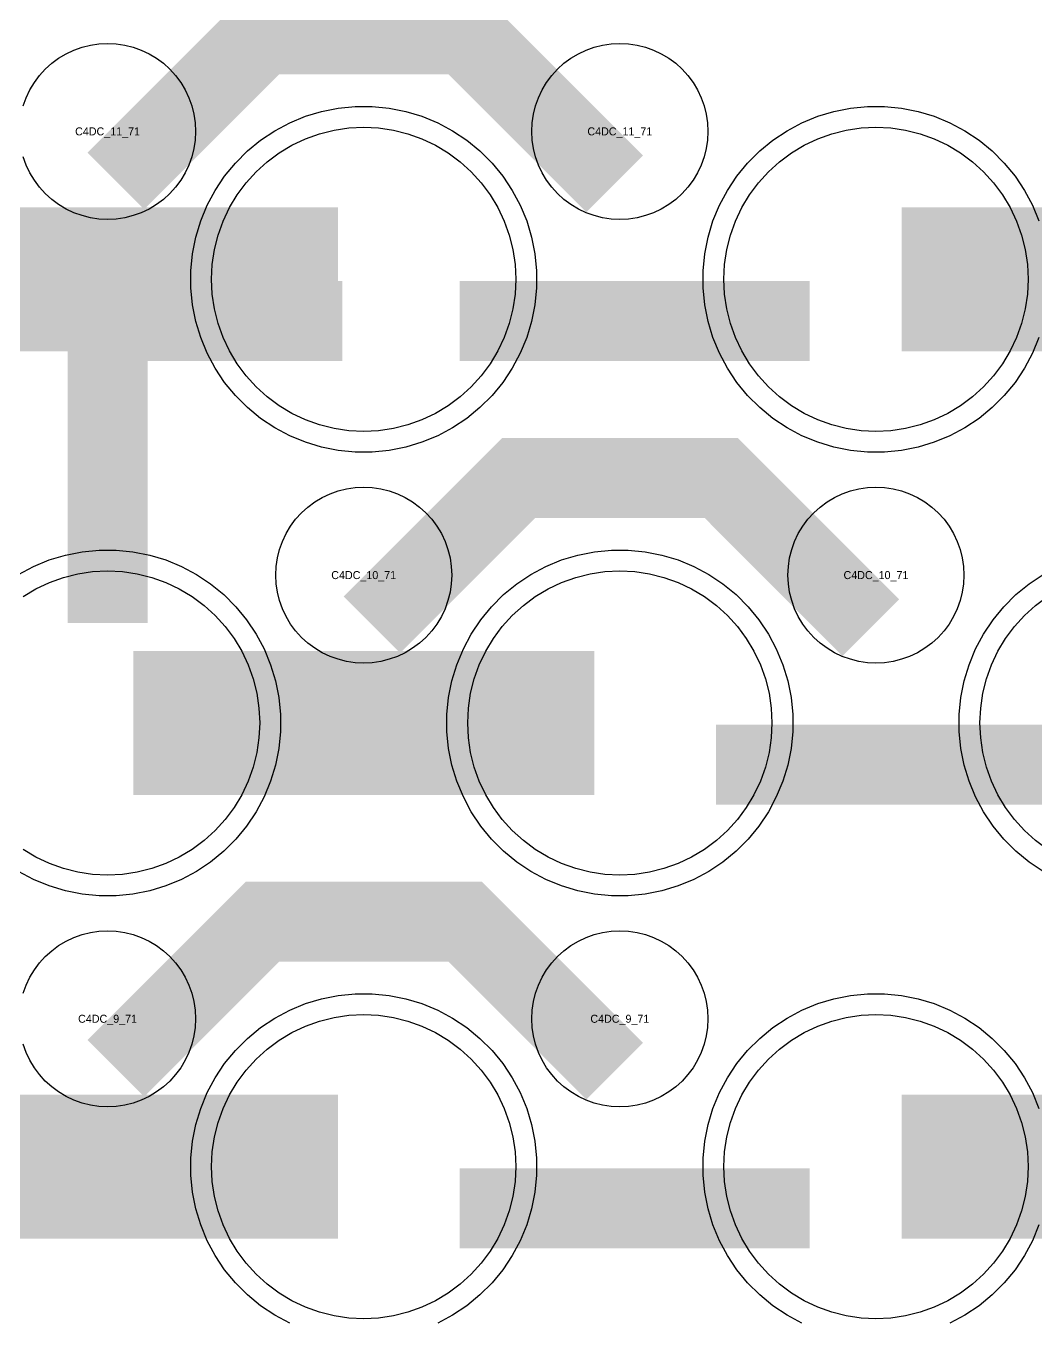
# Model space of a CAD drawing. Extents: x -11880 to 11880, y -14992 to 14992.
# Drawn here: x 10694.5 to 11010, y -13641 to -13236.2 of the extents above; entities that cross this region are included whole.
import ezdxf
from ezdxf.enums import TextEntityAlignment as Align

# ---------------------------------------------------------------- set-up
doc = ezdxf.new("R2010")
doc.units = 0
doc.header["$MEASUREMENT"] = 0
for name, color, linetype in [('GDS_775_DT_237', 138, 'CONTINUOUS'), ('RDL1_FS', 34, 'CONTINUOUS'), ('RDL_BS', 160, 'CONTINUOUS')]:
    doc.layers.add(name, color=color, linetype=linetype)

msp = doc.modelspace()

# ---------------------------------------------------------------- linework, layer by layer
at = {"layer": 'RDL1_FS', "color": 241, "true_color": 0xf7abae}
for points in [[(10800, -13362.869), (10795.343, -13362.64), (10790.732, -13361.956), (10786.209, -13360.824), (10781.819, -13359.252), (10777.605, -13357.26), (10773.605, -13354.862), (10769.86, -13352.084), (10766.406, -13348.954), (10763.276, -13345.5), (10760.498, -13341.755), (10758.1, -13337.755), (10756.108, -13333.541), (10754.536, -13329.151), (10753.404, -13324.628), (10752.72, -13320.017), (10752.491, -13315.36), (10752.72, -13310.703), (10753.404, -13306.092), (10754.536, -13301.569), (10756.108, -13297.179), (10758.1, -13292.965), (10760.498, -13288.965), (10763.276, -13285.22), (10766.406, -13281.766), (10769.86, -13278.636), (10773.605, -13275.858), (10777.605, -13273.46), (10781.819, -13271.468), (10786.209, -13269.896), (10790.732, -13268.764), (10795.343, -13268.08), (10800, -13267.851), (10804.657, -13268.08), (10809.268, -13268.764), (10813.791, -13269.896), (10818.181, -13271.468), (10822.395, -13273.46), (10826.395, -13275.858), (10830.14, -13278.636), (10833.594, -13281.766), (10836.724, -13285.22), (10839.502, -13288.965), (10841.9, -13292.965), (10843.892, -13297.179), (10845.464, -13301.569), (10846.596, -13306.092), (10847.28, -13310.703), (10847.509, -13315.36), (10847.28, -13320.017), (10846.596, -13324.628), (10845.464, -13329.151), (10843.892, -13333.541), (10841.9, -13337.755), (10839.502, -13341.755), (10836.724, -13345.5), (10833.594, -13348.954), (10830.14, -13352.084), (10826.395, -13354.862), (10822.395, -13357.26), (10818.181, -13359.252), (10813.791, -13360.824), (10809.268, -13361.956), (10804.657, -13362.64)], [(10960, -13362.869), (10955.343, -13362.64), (10950.732, -13361.956), (10946.209, -13360.824), (10941.819, -13359.252), (10937.605, -13357.26), (10933.605, -13354.862), (10929.86, -13352.084), (10926.406, -13348.954), (10923.276, -13345.5), (10920.498, -13341.755), (10918.1, -13337.755), (10916.108, -13333.541), (10914.536, -13329.151), (10913.404, -13324.628), (10912.72, -13320.017), (10912.491, -13315.36), (10912.72, -13310.703), (10913.404, -13306.092), (10914.536, -13301.569), (10916.108, -13297.179), (10918.1, -13292.965), (10920.498, -13288.965), (10923.276, -13285.22), (10926.406, -13281.766), (10929.86, -13278.636), (10933.605, -13275.858), (10937.605, -13273.46), (10941.819, -13271.468), (10946.209, -13269.896), (10950.732, -13268.764), (10955.343, -13268.08), (10960, -13267.851), (10964.657, -13268.08), (10969.268, -13268.764), (10973.791, -13269.896), (10978.181, -13271.468), (10982.395, -13273.46), (10986.395, -13275.858), (10990.14, -13278.636), (10993.594, -13281.766), (10996.724, -13285.22), (10999.502, -13288.965), (11001.9, -13292.965), (11003.892, -13297.179), (11005.464, -13301.569), (11006.596, -13306.092), (11007.28, -13310.703), (11007.509, -13315.36), (11007.28, -13320.017), (11006.596, -13324.628), (11005.464, -13329.151), (11003.892, -13333.541), (11001.9, -13337.755), (10999.502, -13341.755), (10996.724, -13345.5), (10993.594, -13348.954), (10990.14, -13352.084), (10986.395, -13354.862), (10982.395, -13357.26), (10978.181, -13359.252), (10973.791, -13360.824), (10969.268, -13361.956), (10964.657, -13362.64)], [(10880, -13501.434), (10875.343, -13501.205), (10870.732, -13500.521), (10866.209, -13499.389), (10861.819, -13497.817), (10857.605, -13495.825), (10853.605, -13493.427), (10849.86, -13490.649), (10846.406, -13487.519), (10843.276, -13484.065), (10840.498, -13480.32), (10838.1, -13476.32), (10836.108, -13472.106), (10834.536, -13467.716), (10833.404, -13463.193), (10832.72, -13458.582), (10832.491, -13453.925), (10832.72, -13449.268), (10833.404, -13444.657), (10834.536, -13440.134), (10836.108, -13435.744), (10838.1, -13431.53), (10840.498, -13427.53), (10843.276, -13423.785), (10846.406, -13420.331), (10849.86, -13417.201), (10853.605, -13414.423), (10857.605, -13412.025), (10861.819, -13410.033), (10866.209, -13408.461), (10870.732, -13407.329), (10875.343, -13406.645), (10880, -13406.416), (10884.657, -13406.645), (10889.268, -13407.329), (10893.791, -13408.461), (10898.181, -13410.033), (10902.395, -13412.025), (10906.395, -13414.423), (10910.14, -13417.201), (10913.594, -13420.331), (10916.724, -13423.785), (10919.502, -13427.53), (10921.9, -13431.53), (10923.892, -13435.744), (10925.464, -13440.134), (10926.596, -13444.657), (10927.28, -13449.268), (10927.509, -13453.925), (10927.28, -13458.582), (10926.596, -13463.193), (10925.464, -13467.716), (10923.892, -13472.106), (10921.9, -13476.32), (10919.502, -13480.32), (10916.724, -13484.065), (10913.594, -13487.519), (10910.14, -13490.649), (10906.395, -13493.427), (10902.395, -13495.825), (10898.181, -13497.817), (10893.791, -13499.389), (10889.268, -13500.521), (10884.657, -13501.205)]]:
    msp.add_lwpolyline(points, close=True, dxfattribs=at)
for points in [[(10648.002, -13315.36, 45, 45, 0), (10720.002, -13315.36, 45, 45, 0)], [(10720.002, -13315.36, 45, 45, 0), (10792.002, -13315.36, 45, 45, 0)], [(10968.002, -13315.36, 45, 45, 0), (11040.002, -13315.36, 45, 45, 0)], [(10728.002, -13453.925, 45, 45, 0), (10800.002, -13453.925, 45, 45, 0)], [(10800.002, -13453.925, 45, 45, 0), (10872.002, -13453.925, 45, 45, 0)]]:
    msp.add_lwpolyline(points, format="xyseb", dxfattribs=at)
for points in [[(10693.605, -13414.423), (10697.605, -13412.025), (10701.819, -13410.033), (10706.209, -13408.461), (10710.732, -13407.329), (10715.343, -13406.645), (10720, -13406.416), (10724.657, -13406.645), (10729.268, -13407.329), (10733.791, -13408.461), (10738.181, -13410.033), (10742.395, -13412.025), (10746.395, -13414.423), (10750.14, -13417.201), (10753.594, -13420.331), (10756.724, -13423.785), (10759.502, -13427.53), (10761.9, -13431.53), (10763.892, -13435.744), (10765.464, -13440.134), (10766.596, -13444.657), (10767.28, -13449.268), (10767.509, -13453.925), (10767.28, -13458.582), (10766.596, -13463.193), (10765.464, -13467.716), (10763.892, -13472.106), (10761.9, -13476.32), (10759.502, -13480.32), (10756.724, -13484.065), (10753.594, -13487.519), (10750.14, -13490.649), (10746.395, -13493.427), (10742.395, -13495.825), (10738.181, -13497.817), (10733.791, -13499.389), (10729.268, -13500.521), (10724.657, -13501.205), (10720, -13501.434), (10715.343, -13501.205), (10710.732, -13500.521), (10706.209, -13499.389), (10701.819, -13497.817), (10697.605, -13495.825), (10693.605, -13493.427)], [(11013.605, -13493.427), (11009.86, -13490.649), (11006.406, -13487.519), (11003.276, -13484.065), (11000.498, -13480.32), (10998.1, -13476.32), (10996.108, -13472.106), (10994.536, -13467.716), (10993.404, -13463.193), (10992.72, -13458.582), (10992.491, -13453.925), (10992.72, -13449.268), (10993.404, -13444.657), (10994.536, -13440.134), (10996.108, -13435.744), (10998.1, -13431.53), (11000.498, -13427.53), (11003.276, -13423.785), (11006.406, -13420.331), (11009.86, -13417.201), (11013.605, -13414.423)]]:
    msp.add_lwpolyline(points, dxfattribs=at)
at = {"layer": 'RDL1_FS'}
for points in [[(10800, -13639.994), (10795.343, -13639.765), (10790.732, -13639.081), (10786.209, -13637.949), (10781.819, -13636.377), (10777.605, -13634.385), (10773.605, -13631.987), (10769.86, -13629.209), (10766.406, -13626.079), (10763.276, -13622.625), (10760.498, -13618.88), (10758.1, -13614.88), (10756.108, -13610.666), (10754.536, -13606.276), (10753.404, -13601.753), (10752.72, -13597.142), (10752.491, -13592.485), (10752.72, -13587.828), (10753.404, -13583.217), (10754.536, -13578.694), (10756.108, -13574.304), (10758.1, -13570.09), (10760.498, -13566.09), (10763.276, -13562.345), (10766.406, -13558.891), (10769.86, -13555.761), (10773.605, -13552.983), (10777.605, -13550.585), (10781.819, -13548.593), (10786.209, -13547.021), (10790.732, -13545.889), (10795.343, -13545.205), (10800, -13544.976), (10804.657, -13545.205), (10809.268, -13545.889), (10813.791, -13547.021), (10818.181, -13548.593), (10822.395, -13550.585), (10826.395, -13552.983), (10830.14, -13555.761), (10833.594, -13558.891), (10836.724, -13562.345), (10839.502, -13566.09), (10841.9, -13570.09), (10843.892, -13574.304), (10845.464, -13578.694), (10846.596, -13583.217), (10847.28, -13587.828), (10847.509, -13592.485), (10847.28, -13597.142), (10846.596, -13601.753), (10845.464, -13606.276), (10843.892, -13610.666), (10841.9, -13614.88), (10839.502, -13618.88), (10836.724, -13622.625), (10833.594, -13626.079), (10830.14, -13629.209), (10826.395, -13631.987), (10822.395, -13634.385), (10818.181, -13636.377), (10813.791, -13637.949), (10809.268, -13639.081), (10804.657, -13639.765)], [(10960, -13639.994), (10955.343, -13639.765), (10950.732, -13639.081), (10946.209, -13637.949), (10941.819, -13636.377), (10937.605, -13634.385), (10933.605, -13631.987), (10929.86, -13629.209), (10926.406, -13626.079), (10923.276, -13622.625), (10920.498, -13618.88), (10918.1, -13614.88), (10916.108, -13610.666), (10914.536, -13606.276), (10913.404, -13601.753), (10912.72, -13597.142), (10912.491, -13592.485), (10912.72, -13587.828), (10913.404, -13583.217), (10914.536, -13578.694), (10916.108, -13574.304), (10918.1, -13570.09), (10920.498, -13566.09), (10923.276, -13562.345), (10926.406, -13558.891), (10929.86, -13555.761), (10933.605, -13552.983), (10937.605, -13550.585), (10941.819, -13548.593), (10946.209, -13547.021), (10950.732, -13545.889), (10955.343, -13545.205), (10960, -13544.976), (10964.657, -13545.205), (10969.268, -13545.889), (10973.791, -13547.021), (10978.181, -13548.593), (10982.395, -13550.585), (10986.395, -13552.983), (10990.14, -13555.761), (10993.594, -13558.891), (10996.724, -13562.345), (10999.502, -13566.09), (11001.9, -13570.09), (11003.892, -13574.304), (11005.464, -13578.694), (11006.596, -13583.217), (11007.28, -13587.828), (11007.509, -13592.485), (11007.28, -13597.142), (11006.596, -13601.753), (11005.464, -13606.276), (11003.892, -13610.666), (11001.9, -13614.88), (10999.502, -13618.88), (10996.724, -13622.625), (10993.594, -13626.079), (10990.14, -13629.209), (10986.395, -13631.987), (10982.395, -13634.385), (10978.181, -13636.377), (10973.791, -13637.949), (10969.268, -13639.081), (10964.657, -13639.765)]]:
    msp.add_lwpolyline(points, close=True, dxfattribs=at)
for points in [[(10648.002, -13592.485, 45, 45, 0), (10720.002, -13592.485, 45, 45, 0)], [(10720.002, -13592.485, 45, 45, 0), (10792.002, -13592.485, 45, 45, 0)], [(10968.002, -13592.485, 45, 45, 0), (11040.002, -13592.485, 45, 45, 0)]]:
    msp.add_lwpolyline(points, format="xyseb", dxfattribs=at)
at = {"layer": 'RDL_BS'}
for points in [[(10722.562, -13284.674, 25, 25, 0), (10768.377, -13238.859, 25, 25, 0), (10801.93, -13238.859, 25, 25, 0)], [(10878.401, -13285.573, 25, 25, 0), (10831.687, -13238.859, 25, 25, 0), (10801.929, -13238.859, 25, 25, 0)], [(10802.562, -13423.239, 25, 25, 0), (10848.377, -13377.424, 25, 25, 0), (10881.93, -13377.424, 25, 25, 0)], [(10958.401, -13424.138, 25, 25, 0), (10911.687, -13377.424, 25, 25, 0), (10881.929, -13377.424, 25, 25, 0)], [(10722.562, -13561.799, 25, 25, 0), (10768.377, -13515.984, 25, 25, 0), (10801.93, -13515.984, 25, 25, 0)], [(10878.401, -13562.698, 25, 25, 0), (10831.687, -13515.984, 25, 25, 0), (10801.929, -13515.984, 25, 25, 0)], [(10830.016, -13605.498, 25, 25, 0), (10939.281, -13605.498, 25, 25, 0)]]:
    msp.add_lwpolyline(points, format="xyseb", dxfattribs=at)
for points in [[(10693.691, -13261.188), (10694.598, -13258.653), (10695.75, -13256.216), (10697.143, -13253.892), (10698.746, -13251.729), (10700.558, -13249.73), (10702.557, -13247.918), (10704.72, -13246.315), (10707.044, -13244.922), (10709.481, -13243.77), (10712.016, -13242.863), (10714.635, -13242.206), (10717.307, -13241.81), (10720, -13241.678), (10722.693, -13241.81), (10725.365, -13242.206), (10727.984, -13242.863), (10730.519, -13243.77), (10732.956, -13244.922), (10735.28, -13246.315), (10737.443, -13247.918), (10739.442, -13249.73), (10741.254, -13251.729), (10742.857, -13253.892), (10744.25, -13256.216), (10745.402, -13258.653), (10746.309, -13261.188), (10746.966, -13263.807), (10747.362, -13266.479), (10747.494, -13269.172), (10747.362, -13271.865), (10746.966, -13274.537), (10746.309, -13277.156), (10745.402, -13279.691), (10744.25, -13282.128), (10742.857, -13284.452), (10741.254, -13286.615), (10739.442, -13288.614), (10737.443, -13290.426), (10735.28, -13292.029), (10732.956, -13293.422), (10730.519, -13294.574), (10727.984, -13295.481), (10725.365, -13296.138), (10722.693, -13296.534), (10720, -13296.666), (10717.307, -13296.534), (10714.635, -13296.138), (10712.016, -13295.481), (10709.481, -13294.574), (10707.044, -13293.422), (10704.72, -13292.029), (10702.557, -13290.426), (10700.558, -13288.614), (10698.746, -13286.615), (10697.143, -13284.452), (10695.75, -13282.128), (10694.598, -13279.691), (10693.691, -13277.156)], [(10693.691, -13538.313), (10694.598, -13535.778), (10695.75, -13533.341), (10697.143, -13531.017), (10698.746, -13528.854), (10700.558, -13526.855), (10702.557, -13525.043), (10704.72, -13523.44), (10707.044, -13522.047), (10709.481, -13520.895), (10712.016, -13519.988), (10714.635, -13519.331), (10717.307, -13518.935), (10720, -13518.803), (10722.693, -13518.935), (10725.365, -13519.331), (10727.984, -13519.988), (10730.519, -13520.895), (10732.956, -13522.047), (10735.28, -13523.44), (10737.443, -13525.043), (10739.442, -13526.855), (10741.254, -13528.854), (10742.857, -13531.017), (10744.25, -13533.341), (10745.402, -13535.778), (10746.309, -13538.313), (10746.966, -13540.932), (10747.362, -13543.604), (10747.494, -13546.297), (10747.362, -13548.99), (10746.966, -13551.662), (10746.309, -13554.281), (10745.402, -13556.816), (10744.25, -13559.253), (10742.857, -13561.577), (10741.254, -13563.74), (10739.442, -13565.739), (10737.443, -13567.551), (10735.28, -13569.154), (10732.956, -13570.547), (10730.519, -13571.699), (10727.984, -13572.606), (10725.365, -13573.263), (10722.693, -13573.659), (10720, -13573.791), (10717.307, -13573.659), (10714.635, -13573.263), (10712.016, -13572.606), (10709.481, -13571.699), (10707.044, -13570.547), (10704.72, -13569.154), (10702.557, -13567.551), (10700.558, -13565.739), (10698.746, -13563.74), (10697.143, -13561.577), (10695.75, -13559.253), (10694.598, -13556.816), (10693.691, -13554.281)], [(10776.885, -13641.36), (10772.223, -13638.868), (10767.809, -13635.921), (10763.708, -13632.559), (10759.926, -13628.777), (10756.564, -13624.676), (10753.617, -13620.262), (10751.125, -13615.6), (10749.094, -13610.69), (10747.563, -13605.65), (10746.517, -13600.423), (10746, -13595.129), (10746, -13589.841), (10746.517, -13584.547), (10747.563, -13579.32), (10749.094, -13574.28), (10751.125, -13569.37), (10753.617, -13564.708), (10756.564, -13560.294), (10759.926, -13556.193), (10763.708, -13552.411), (10767.809, -13549.049), (10772.223, -13546.102), (10776.885, -13543.61), (10781.795, -13541.579), (10786.835, -13540.048), (10792.062, -13539.002), (10797.356, -13538.485), (10802.644, -13538.485), (10807.938, -13539.002), (10813.165, -13540.048), (10818.205, -13541.579), (10823.115, -13543.61), (10827.777, -13546.102), (10832.191, -13549.049), (10836.292, -13552.411), (10840.074, -13556.193), (10843.436, -13560.294), (10846.383, -13564.708), (10848.875, -13569.37), (10850.906, -13574.28), (10852.437, -13579.32), (10853.483, -13584.547), (10854, -13589.841), (10854, -13595.129), (10853.483, -13600.423), (10852.437, -13605.65), (10850.906, -13610.69), (10848.875, -13615.6), (10846.383, -13620.262), (10843.436, -13624.676), (10840.074, -13628.777), (10836.292, -13632.559), (10832.191, -13635.921), (10827.777, -13638.868), (10823.115, -13641.36)], [(10936.885, -13641.36), (10932.223, -13638.868), (10927.809, -13635.921), (10923.708, -13632.559), (10919.926, -13628.777), (10916.564, -13624.676), (10913.617, -13620.262), (10911.125, -13615.6), (10909.094, -13610.69), (10907.563, -13605.65), (10906.517, -13600.423), (10906, -13595.129), (10906, -13589.841), (10906.517, -13584.547), (10907.563, -13579.32), (10909.094, -13574.28), (10911.125, -13569.37), (10913.617, -13564.708), (10916.564, -13560.294), (10919.926, -13556.193), (10923.708, -13552.411), (10927.809, -13549.049), (10932.223, -13546.102), (10936.885, -13543.61), (10941.795, -13541.579), (10946.835, -13540.048), (10952.062, -13539.002), (10957.356, -13538.485), (10962.644, -13538.485), (10967.938, -13539.002), (10973.165, -13540.048), (10978.205, -13541.579), (10983.115, -13543.61), (10987.777, -13546.102), (10992.191, -13549.049), (10996.292, -13552.411), (11000.074, -13556.193), (11003.436, -13560.294), (11006.383, -13564.708), (11008.875, -13569.37), (11010.906, -13574.28)], [(11010.906, -13610.69), (11008.875, -13615.6), (11006.383, -13620.262), (11003.436, -13624.676), (11000.074, -13628.777), (10996.292, -13632.559), (10992.191, -13635.921), (10987.777, -13638.868), (10983.115, -13641.36)]]:
    msp.add_lwpolyline(points, dxfattribs=at)
for points in [[(10880, -13296.666), (10877.307, -13296.534), (10874.635, -13296.138), (10872.016, -13295.481), (10869.481, -13294.574), (10867.044, -13293.422), (10864.72, -13292.029), (10862.557, -13290.426), (10860.558, -13288.614), (10858.746, -13286.615), (10857.143, -13284.452), (10855.75, -13282.128), (10854.598, -13279.691), (10853.691, -13277.156), (10853.034, -13274.537), (10852.638, -13271.865), (10852.506, -13269.172), (10852.638, -13266.479), (10853.034, -13263.807), (10853.691, -13261.188), (10854.598, -13258.653), (10855.75, -13256.216), (10857.143, -13253.892), (10858.746, -13251.729), (10860.558, -13249.73), (10862.557, -13247.918), (10864.72, -13246.315), (10867.044, -13244.922), (10869.481, -13243.77), (10872.016, -13242.863), (10874.635, -13242.206), (10877.307, -13241.81), (10880, -13241.678), (10882.693, -13241.81), (10885.365, -13242.206), (10887.984, -13242.863), (10890.519, -13243.77), (10892.956, -13244.922), (10895.28, -13246.315), (10897.443, -13247.918), (10899.442, -13249.73), (10901.254, -13251.729), (10902.857, -13253.892), (10904.25, -13256.216), (10905.402, -13258.653), (10906.309, -13261.188), (10906.966, -13263.807), (10907.362, -13266.479), (10907.494, -13269.172), (10907.362, -13271.865), (10906.966, -13274.537), (10906.309, -13277.156), (10905.402, -13279.691), (10904.25, -13282.128), (10902.857, -13284.452), (10901.254, -13286.615), (10899.442, -13288.614), (10897.443, -13290.426), (10895.28, -13292.029), (10892.956, -13293.422), (10890.519, -13294.574), (10887.984, -13295.481), (10885.365, -13296.138), (10882.693, -13296.534)], [(10800, -13435.231), (10797.307, -13435.099), (10794.635, -13434.703), (10792.016, -13434.046), (10789.481, -13433.139), (10787.044, -13431.987), (10784.72, -13430.594), (10782.557, -13428.991), (10780.558, -13427.179), (10778.746, -13425.18), (10777.143, -13423.017), (10775.75, -13420.693), (10774.598, -13418.256), (10773.691, -13415.721), (10773.034, -13413.102), (10772.638, -13410.43), (10772.506, -13407.737), (10772.638, -13405.044), (10773.034, -13402.372), (10773.691, -13399.753), (10774.598, -13397.218), (10775.75, -13394.781), (10777.143, -13392.457), (10778.746, -13390.294), (10780.558, -13388.295), (10782.557, -13386.483), (10784.72, -13384.88), (10787.044, -13383.487), (10789.481, -13382.335), (10792.016, -13381.428), (10794.635, -13380.771), (10797.307, -13380.375), (10800, -13380.243), (10802.693, -13380.375), (10805.365, -13380.771), (10807.984, -13381.428), (10810.519, -13382.335), (10812.956, -13383.487), (10815.28, -13384.88), (10817.443, -13386.483), (10819.442, -13388.295), (10821.254, -13390.294), (10822.857, -13392.457), (10824.25, -13394.781), (10825.402, -13397.218), (10826.309, -13399.753), (10826.966, -13402.372), (10827.362, -13405.044), (10827.494, -13407.737), (10827.362, -13410.43), (10826.966, -13413.102), (10826.309, -13415.721), (10825.402, -13418.256), (10824.25, -13420.693), (10822.857, -13423.017), (10821.254, -13425.18), (10819.442, -13427.179), (10817.443, -13428.991), (10815.28, -13430.594), (10812.956, -13431.987), (10810.519, -13433.139), (10807.984, -13434.046), (10805.365, -13434.703), (10802.693, -13435.099)], [(10960, -13435.231), (10957.307, -13435.099), (10954.635, -13434.703), (10952.016, -13434.046), (10949.481, -13433.139), (10947.044, -13431.987), (10944.72, -13430.594), (10942.557, -13428.991), (10940.558, -13427.179), (10938.746, -13425.18), (10937.143, -13423.017), (10935.75, -13420.693), (10934.598, -13418.256), (10933.691, -13415.721), (10933.034, -13413.102), (10932.638, -13410.43), (10932.506, -13407.737), (10932.638, -13405.044), (10933.034, -13402.372), (10933.691, -13399.753), (10934.598, -13397.218), (10935.75, -13394.781), (10937.143, -13392.457), (10938.746, -13390.294), (10940.558, -13388.295), (10942.557, -13386.483), (10944.72, -13384.88), (10947.044, -13383.487), (10949.481, -13382.335), (10952.016, -13381.428), (10954.635, -13380.771), (10957.307, -13380.375), (10960, -13380.243), (10962.693, -13380.375), (10965.365, -13380.771), (10967.984, -13381.428), (10970.519, -13382.335), (10972.956, -13383.487), (10975.28, -13384.88), (10977.443, -13386.483), (10979.442, -13388.295), (10981.254, -13390.294), (10982.857, -13392.457), (10984.25, -13394.781), (10985.402, -13397.218), (10986.309, -13399.753), (10986.966, -13402.372), (10987.362, -13405.044), (10987.494, -13407.737), (10987.362, -13410.43), (10986.966, -13413.102), (10986.309, -13415.721), (10985.402, -13418.256), (10984.25, -13420.693), (10982.857, -13423.017), (10981.254, -13425.18), (10979.442, -13427.179), (10977.443, -13428.991), (10975.28, -13430.594), (10972.956, -13431.987), (10970.519, -13433.139), (10967.984, -13434.046), (10965.365, -13434.703), (10962.693, -13435.099)], [(10880, -13573.791), (10877.307, -13573.659), (10874.635, -13573.263), (10872.016, -13572.606), (10869.481, -13571.699), (10867.044, -13570.547), (10864.72, -13569.154), (10862.557, -13567.551), (10860.558, -13565.739), (10858.746, -13563.74), (10857.143, -13561.577), (10855.75, -13559.253), (10854.598, -13556.816), (10853.691, -13554.281), (10853.034, -13551.662), (10852.638, -13548.99), (10852.506, -13546.297), (10852.638, -13543.604), (10853.034, -13540.932), (10853.691, -13538.313), (10854.598, -13535.778), (10855.75, -13533.341), (10857.143, -13531.017), (10858.746, -13528.854), (10860.558, -13526.855), (10862.557, -13525.043), (10864.72, -13523.44), (10867.044, -13522.047), (10869.481, -13520.895), (10872.016, -13519.988), (10874.635, -13519.331), (10877.307, -13518.935), (10880, -13518.803), (10882.693, -13518.935), (10885.365, -13519.331), (10887.984, -13519.988), (10890.519, -13520.895), (10892.956, -13522.047), (10895.28, -13523.44), (10897.443, -13525.043), (10899.442, -13526.855), (10901.254, -13528.854), (10902.857, -13531.017), (10904.25, -13533.341), (10905.402, -13535.778), (10906.309, -13538.313), (10906.966, -13540.932), (10907.362, -13543.604), (10907.494, -13546.297), (10907.362, -13548.99), (10906.966, -13551.662), (10906.309, -13554.281), (10905.402, -13556.816), (10904.25, -13559.253), (10902.857, -13561.577), (10901.254, -13563.74), (10899.442, -13565.739), (10897.443, -13567.551), (10895.28, -13569.154), (10892.956, -13570.547), (10890.519, -13571.699), (10887.984, -13572.606), (10885.365, -13573.263), (10882.693, -13573.659)]]:
    msp.add_lwpolyline(points, close=True, dxfattribs=at)
at = {"layer": 'RDL_BS', "color": 241, "true_color": 0xf7abae}
for points in [[(10797.356, -13369.36), (10792.062, -13368.843), (10786.835, -13367.797), (10781.795, -13366.266), (10776.885, -13364.235), (10772.223, -13361.743), (10767.809, -13358.796), (10763.708, -13355.434), (10759.926, -13351.652), (10756.564, -13347.551), (10753.617, -13343.137), (10751.125, -13338.475), (10749.094, -13333.565), (10747.563, -13328.525), (10746.517, -13323.298), (10746, -13318.004), (10746, -13312.716), (10746.517, -13307.422), (10747.563, -13302.195), (10749.094, -13297.155), (10751.125, -13292.245), (10753.617, -13287.583), (10756.564, -13283.169), (10759.926, -13279.068), (10763.708, -13275.286), (10767.809, -13271.924), (10772.223, -13268.977), (10776.885, -13266.485), (10781.795, -13264.454), (10786.835, -13262.923), (10792.062, -13261.877), (10797.356, -13261.36), (10802.644, -13261.36), (10807.938, -13261.877), (10813.165, -13262.923), (10818.205, -13264.454), (10823.115, -13266.485), (10827.777, -13268.977), (10832.191, -13271.924), (10836.292, -13275.286), (10840.074, -13279.068), (10843.436, -13283.169), (10846.383, -13287.583), (10848.875, -13292.245), (10850.906, -13297.155), (10852.437, -13302.195), (10853.483, -13307.422), (10854, -13312.716), (10854, -13318.004), (10853.483, -13323.298), (10852.437, -13328.525), (10850.906, -13333.565), (10848.875, -13338.475), (10846.383, -13343.137), (10843.436, -13347.551), (10840.074, -13351.652), (10836.292, -13355.434), (10832.191, -13358.796), (10827.777, -13361.743), (10823.115, -13364.235), (10818.205, -13366.266), (10813.165, -13367.797), (10807.938, -13368.843), (10802.644, -13369.36)], [(10877.356, -13507.925), (10872.062, -13507.408), (10866.835, -13506.362), (10861.795, -13504.831), (10856.885, -13502.8), (10852.223, -13500.308), (10847.809, -13497.361), (10843.708, -13493.999), (10839.926, -13490.217), (10836.564, -13486.116), (10833.617, -13481.702), (10831.125, -13477.04), (10829.094, -13472.13), (10827.563, -13467.09), (10826.517, -13461.863), (10826, -13456.569), (10826, -13451.281), (10826.517, -13445.987), (10827.563, -13440.76), (10829.094, -13435.72), (10831.125, -13430.81), (10833.617, -13426.148), (10836.564, -13421.734), (10839.926, -13417.633), (10843.708, -13413.851), (10847.809, -13410.489), (10852.223, -13407.542), (10856.885, -13405.05), (10861.795, -13403.019), (10866.835, -13401.488), (10872.062, -13400.442), (10877.356, -13399.925), (10882.644, -13399.925), (10887.938, -13400.442), (10893.165, -13401.488), (10898.205, -13403.019), (10903.115, -13405.05), (10907.777, -13407.542), (10912.191, -13410.489), (10916.292, -13413.851), (10920.074, -13417.633), (10923.436, -13421.734), (10926.383, -13426.148), (10928.875, -13430.81), (10930.906, -13435.72), (10932.437, -13440.76), (10933.483, -13445.987), (10934, -13451.281), (10934, -13456.569), (10933.483, -13461.863), (10932.437, -13467.09), (10930.906, -13472.13), (10928.875, -13477.04), (10926.383, -13481.702), (10923.436, -13486.116), (10920.074, -13490.217), (10916.292, -13493.999), (10912.191, -13497.361), (10907.777, -13500.308), (10903.115, -13502.8), (10898.205, -13504.831), (10893.165, -13506.362), (10887.938, -13507.408), (10882.644, -13507.925)]]:
    msp.add_lwpolyline(points, close=True, dxfattribs=at)
for points in [[(11010.906, -13333.565), (11008.875, -13338.475), (11006.383, -13343.137), (11003.436, -13347.551), (11000.074, -13351.652), (10996.292, -13355.434), (10992.191, -13358.796), (10987.777, -13361.743), (10983.115, -13364.235), (10978.205, -13366.266), (10973.165, -13367.797), (10967.938, -13368.843), (10962.644, -13369.36), (10957.356, -13369.36), (10952.062, -13368.843), (10946.835, -13367.797), (10941.795, -13366.266), (10936.885, -13364.235), (10932.223, -13361.743), (10927.809, -13358.796), (10923.708, -13355.434), (10919.926, -13351.652), (10916.564, -13347.551), (10913.617, -13343.137), (10911.125, -13338.475), (10909.094, -13333.565), (10907.563, -13328.525), (10906.517, -13323.298), (10906, -13318.004), (10906, -13312.716), (10906.517, -13307.422), (10907.563, -13302.195), (10909.094, -13297.155), (10911.125, -13292.245), (10913.617, -13287.583), (10916.564, -13283.169), (10919.926, -13279.068), (10923.708, -13275.286), (10927.809, -13271.924), (10932.223, -13268.977), (10936.885, -13266.485), (10941.795, -13264.454), (10946.835, -13262.923), (10952.062, -13261.877), (10957.356, -13261.36), (10962.644, -13261.36), (10967.938, -13261.877), (10973.165, -13262.923), (10978.205, -13264.454), (10983.115, -13266.485), (10987.777, -13268.977), (10992.191, -13271.924), (10996.292, -13275.286), (11000.074, -13279.068), (11003.436, -13283.169), (11006.383, -13287.583), (11008.875, -13292.245), (11010.906, -13297.155)], [(10692.223, -13407.542), (10696.885, -13405.05), (10701.795, -13403.019), (10706.835, -13401.488), (10712.062, -13400.442), (10717.356, -13399.925), (10722.644, -13399.925), (10727.938, -13400.442), (10733.165, -13401.488), (10738.205, -13403.019), (10743.115, -13405.05), (10747.777, -13407.542), (10752.191, -13410.489), (10756.292, -13413.851), (10760.074, -13417.633), (10763.436, -13421.734), (10766.383, -13426.148), (10768.875, -13430.81), (10770.906, -13435.72), (10772.437, -13440.76), (10773.483, -13445.987), (10774, -13451.281), (10774, -13456.569), (10773.483, -13461.863), (10772.437, -13467.09), (10770.906, -13472.13), (10768.875, -13477.04), (10766.383, -13481.702), (10763.436, -13486.116), (10760.074, -13490.217), (10756.292, -13493.999), (10752.191, -13497.361), (10747.777, -13500.308), (10743.115, -13502.8), (10738.205, -13504.831), (10733.165, -13506.362), (10727.938, -13507.408), (10722.644, -13507.925), (10717.356, -13507.925), (10712.062, -13507.408), (10706.835, -13506.362), (10701.795, -13504.831), (10696.885, -13502.8), (10692.223, -13500.308)], [(11012.223, -13500.308), (11007.809, -13497.361), (11003.708, -13493.999), (10999.926, -13490.217), (10996.564, -13486.116), (10993.617, -13481.702), (10991.125, -13477.04), (10989.094, -13472.13), (10987.563, -13467.09), (10986.517, -13461.863), (10986, -13456.569), (10986, -13451.281), (10986.517, -13445.987), (10987.563, -13440.76), (10989.094, -13435.72), (10991.125, -13430.81), (10993.617, -13426.148), (10996.564, -13421.734), (10999.926, -13417.633), (11003.708, -13413.851), (11007.809, -13410.489), (11012.223, -13407.542)]]:
    msp.add_lwpolyline(points, dxfattribs=at)
for points in [[(10720, -13422.65, 25, 25, 0), (10720, -13315.873, 25, 25, 0)], [(10720, -13422.65, 25, 25, 0), (10720, -13315.873, 25, 25, 0)], [(10707.5, -13328.373, 25, 25, 0), (10772.167, -13328.373, 25, 25, 0)], [(10707.5, -13328.373, 25, 25, 0), (10793.333, -13328.373, 25, 25, 0)], [(10830.016, -13328.373, 25, 25, 0), (10939.281, -13328.373, 25, 25, 0)], [(10910.016, -13466.938, 25, 25, 0), (11019.281, -13466.938, 25, 25, 0)]]:
    msp.add_lwpolyline(points, format="xyseb", dxfattribs=at)

# ---------------------------------------------------------------- texts
at = {"layer": 'GDS_775_DT_237'}
for s, p in [('C4DC_11_71', (10720, -13269.172)), ('C4DC_11_71', (10720, -13269.172)), ('C4DC_11_71', (10880, -13269.172)), ('C4DC_11_71', (10880, -13269.172)), ('C4DC_10_71', (10800, -13407.737)), ('C4DC_10_71', (10800, -13407.737)), ('C4DC_10_71', (10960, -13407.737)), ('C4DC_10_71', (10960, -13407.737)), ('C4DC_9_71', (10720, -13546.297)), ('C4DC_9_71', (10720, -13546.297)), ('C4DC_9_71', (10880, -13546.297)), ('C4DC_9_71', (10880, -13546.297))]:
    msp.add_text(s, height=2.5, dxfattribs=at).set_placement(p, align=Align.MIDDLE_CENTER)

doc.saveas('drawing.dxf')
